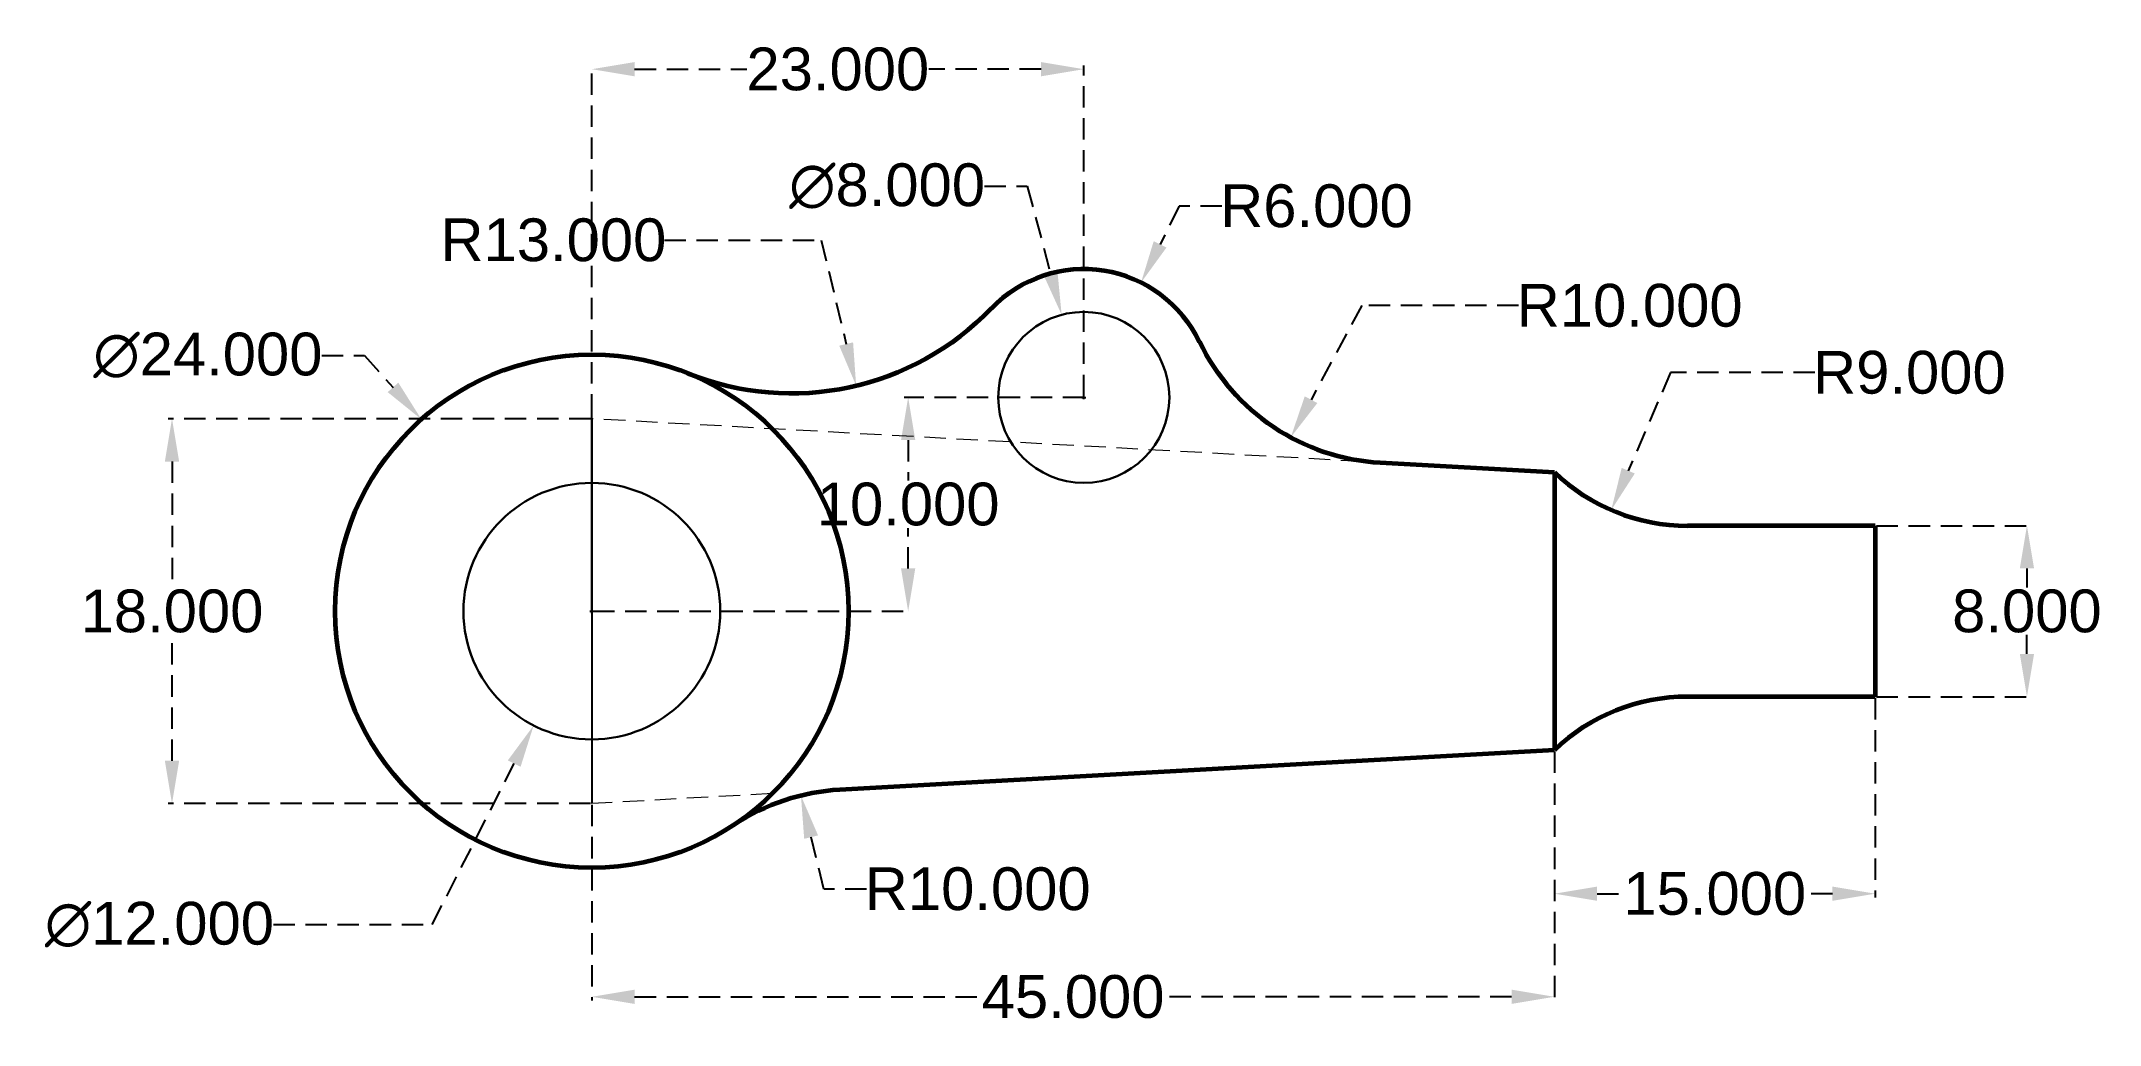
# Model space of a CAD drawing. Header units: metres. Extents: x -3 to 248, y -7 to 39.
# Drawn here: x -2.9 to 93.3, y -6.9 to 39.1 of the extents above.
import ezdxf

# ---------------------------------------------------------------- set-up
doc = ezdxf.new("R2010")
doc.units = ezdxf.units.M
doc.header["$MEASUREMENT"] = 0
doc.linetypes.add('DASHEDX2', pattern=[1.5, 1, -0.5])
for name, color, linetype, lineweight in [('Layer1', 170, 'Continuous', 60), ('Layer2', 100, 'Continuous', 30), ('Layer4', 50, 'DASHEDX2', 20)]:
    doc.layers.add(name, color=color, linetype=linetype, lineweight=lineweight)
doc.layers.add('Layer3', color=8, linetype='DASHEDX2', lineweight=20, plot=False)
doc.styles.get("Standard").update_dxf_attribs({"font": 'arial.ttf'})
doc.dimstyles.get("Standard").update_dxf_attribs({"dimtxt": 2, "dimasz": 2, "dimexe": 0.18, "dimexo": 0.0625, "dimgap": 0.09, "dimtad": 0, "dimtih": 1, "dimtoh": 1, "dimdec": 3, "dimzin": 0, "dimdsep": 46, "dimtxsty": 'Standard', "dimcen": 0.09, "dimadec": 0, "dimazin": 0, "dimtfac": 1, "dimtdec": 3, "dimtofl": 0, "dimtmove": 0, "dimatfit": 3, "dimfxl": 1, "dimtolj": 1, "dimtzin": 0, "dimarcsym": 0})

# ---------------------------------------------------------------- blocks, each defined once
blk = doc.blocks.new('*D1')
at = {"layer": 'Defpoints', "color": 0, "transparency": 16777216}
for p in [(25.564, 17.813), (20.122, 7.119)]:
    blk.add_point(p, dxfattribs=at)
at = {"layer": 'Layer4', "color": 0, "lineweight": -2, "transparency": 16777216}
for p, q in [((22.843, 12.376), (22.843, 12.556)), ((22.753, 12.466), (22.933, 12.466)), ((15.381, -2.196), (19.214, 5.336)), ((7.954, -2.196), (15.381, -2.196))]:
    blk.add_line(p, q, dxfattribs=at)
at = {"layer": 'Layer4', "color": 0, "transparency": 16777216}
blk.add_solid([(18.917, 5.488), (19.511, 5.185), (20.122, 7.119)], dxfattribs=at)
at = {"layer": 'Layer4', "color": 0, "transparency": 16777216, "insert": (2.628, -2.196), "char_height": 2, "attachment_point": 5}
blk.add_mtext('\\A1;∅12.000', dxfattribs=at)
blk = doc.blocks.new('*D2')
at = {"layer": 'Defpoints', "color": 0, "transparency": 16777216}
for p in [(14.875, 21.439), (30.811, 3.493)]:
    blk.add_point(p, dxfattribs=at)
at = {"layer": 'Layer4', "color": 0, "lineweight": -2, "transparency": 16777216}
for p, q in [((10.219, 24.43), (12.219, 24.43)), ((12.219, 24.43), (13.547, 22.934)), ((22.843, 12.376), (22.843, 12.556)), ((22.753, 12.466), (22.933, 12.466))]:
    blk.add_line(p, q, dxfattribs=at)
at = {"layer": 'Layer4', "color": 0, "transparency": 16777216}
blk.add_solid([(13.796, 23.156), (13.298, 22.713), (14.875, 21.439)], dxfattribs=at)
at = {"layer": 'Layer4', "color": 0, "transparency": 16777216, "insert": (4.893, 24.43), "char_height": 2, "attachment_point": 5}
blk.add_mtext('\\A1;∅24.000', dxfattribs=at)
blk = doc.blocks.new('*D3')
at = {"layer": 'Defpoints', "color": 0, "transparency": 16777216}
for p in [(3.215, 21.466), (22.843, 21.466), (22.843, 3.466)]:
    blk.add_point(p, dxfattribs=at)
at = {"layer": 'Layer4', "color": 0, "lineweight": -2, "transparency": 16777216}
for p, q in [((22.78, 21.466), (3.035, 21.466)), ((3.215, 19.466), (3.215, 13.577)), ((3.215, 5.466), (3.215, 11.355)), ((22.78, 3.466), (3.035, 3.466))]:
    blk.add_line(p, q, dxfattribs=at)
at = {"layer": 'Layer4', "color": 0, "transparency": 16777216}
for points in [[(2.882, 19.466), (3.548, 19.466), (3.215, 21.466)], [(2.882, 5.466), (3.548, 5.466), (3.215, 3.466)]]:
    blk.add_solid(points, dxfattribs=at)
at = {"layer": 'Layer4', "color": 0, "transparency": 16777216, "insert": (3.215, 12.466), "char_height": 2, "attachment_point": 5}
blk.add_mtext('\\A1;18.000', dxfattribs=at)
blk = doc.blocks.new('*D4')
at = {"layer": 'Defpoints', "color": 0, "transparency": 16777216}
for p in [(32.171, 35.66), (35.199, 23.018)]:
    blk.add_point(p, dxfattribs=at)
at = {"layer": 'Layer4', "color": 0, "lineweight": -2, "transparency": 16777216}
for p, q in [((26.24, 29.825), (33.569, 29.825)), ((33.569, 29.825), (34.733, 24.963))]:
    blk.add_line(p, q, dxfattribs=at)
at = {"layer": 'Layer4', "color": 0, "transparency": 16777216}
blk.add_solid([(35.057, 25.041), (34.409, 24.885), (35.199, 23.018)], dxfattribs=at)
at = {"layer": 'Layer4', "color": 0, "transparency": 16777216, "insert": (21.045, 29.825), "char_height": 2, "attachment_point": 5}
blk.add_mtext('\\A1;R13.000', dxfattribs=at)
blk = doc.blocks.new('*D5')
at = {"layer": 'Defpoints', "color": 0, "transparency": 16777216}
for p in [(44.808, 26.33), (46.878, 18.602)]:
    blk.add_point(p, dxfattribs=at)
at = {"layer": 'Layer4', "color": 0, "lineweight": -2, "transparency": 16777216}
for p, q in [((41.196, 32.347), (43.196, 32.347)), ((43.196, 32.347), (44.291, 28.262)), ((45.753, 22.466), (45.933, 22.466)), ((45.843, 22.376), (45.843, 22.556))]:
    blk.add_line(p, q, dxfattribs=at)
at = {"layer": 'Layer4', "color": 0, "transparency": 16777216}
blk.add_solid([(44.613, 28.348), (43.969, 28.176), (44.808, 26.33)], dxfattribs=at)
at = {"layer": 'Layer4', "color": 0, "transparency": 16777216, "insert": (36.647, 32.347), "char_height": 2, "attachment_point": 5}
blk.add_mtext('\\A1;∅8.000', dxfattribs=at)
blk = doc.blocks.new('*D6')
at = {"layer": 'Defpoints', "color": 0, "transparency": 16777216}
for p in [(60.261, 29.403), (55.519, 20.599)]:
    blk.add_point(p, dxfattribs=at)
at = {"layer": 'Layer4', "color": 0, "lineweight": -2, "transparency": 16777216}
for p, q in [((58.838, 26.762), (56.467, 22.359)), ((66.167, 26.762), (58.838, 26.762))]:
    blk.add_line(p, q, dxfattribs=at)
at = {"layer": 'Layer4', "color": 0, "transparency": 16777216}
blk.add_solid([(56.174, 22.518), (56.761, 22.201), (55.519, 20.599)], dxfattribs=at)
at = {"layer": 'Layer4', "color": 0, "transparency": 16777216, "insert": (71.362, 26.762), "char_height": 2, "attachment_point": 5}
blk.add_mtext('\\A1;R10.000', dxfattribs=at)
blk = doc.blocks.new('*D7')
at = {"layer": 'Defpoints', "color": 0, "transparency": 16777216}
for p in [(48.519, 27.836), (45.843, 22.466)]:
    blk.add_point(p, dxfattribs=at)
at = {"layer": 'Layer4', "color": 0, "lineweight": -2, "transparency": 16777216}
for p, q in [((50.303, 31.417), (49.411, 29.626)), ((52.303, 31.417), (50.303, 31.417)), ((45.753, 22.466), (45.933, 22.466)), ((45.843, 22.376), (45.843, 22.556))]:
    blk.add_line(p, q, dxfattribs=at)
at = {"layer": 'Layer4', "color": 0, "transparency": 16777216}
blk.add_solid([(49.112, 29.775), (49.709, 29.478), (48.519, 27.836)], dxfattribs=at)
at = {"layer": 'Layer4', "color": 0, "transparency": 16777216, "insert": (56.721, 31.417), "char_height": 2, "attachment_point": 5}
blk.add_mtext('\\A1;R6.000', dxfattribs=at)
blk = doc.blocks.new('*D8')
at = {"layer": 'Defpoints', "color": 0, "transparency": 16777216}
for p in [(74.068, 25.466), (70.505, 17.201)]:
    blk.add_point(p, dxfattribs=at)
at = {"layer": 'Layer4', "color": 0, "lineweight": -2, "transparency": 16777216}
for p, q in [((73.276, 23.629), (71.297, 19.038)), ((80.022, 23.629), (73.276, 23.629))]:
    blk.add_line(p, q, dxfattribs=at)
at = {"layer": 'Layer4', "color": 0, "transparency": 16777216}
blk.add_solid([(70.991, 19.17), (71.603, 18.906), (70.505, 17.201)], dxfattribs=at)
at = {"layer": 'Layer4', "color": 0, "transparency": 16777216, "insert": (84.44, 23.629), "char_height": 2, "attachment_point": 5}
blk.add_mtext('\\A1;R9.000', dxfattribs=at)
blk = doc.blocks.new('*D9')
at = {"layer": 'Defpoints', "color": 0, "transparency": 16777216}
for p in [(82.843, 16.466), (82.843, 8.466), (89.936, 8.466)]:
    blk.add_point(p, dxfattribs=at)
at = {"layer": 'Layer4', "color": 0, "lineweight": -2, "transparency": 16777216}
for p, q in [((82.905, 16.466), (90.116, 16.466)), ((89.936, 14.466), (89.936, 13.577)), ((89.936, 10.466), (89.936, 11.355)), ((82.905, 8.466), (90.116, 8.466))]:
    blk.add_line(p, q, dxfattribs=at)
at = {"layer": 'Layer4', "color": 0, "transparency": 16777216}
for points in [[(89.603, 14.466), (90.27, 14.466), (89.936, 16.466)], [(89.603, 10.466), (90.27, 10.466), (89.936, 8.466)]]:
    blk.add_solid(points, dxfattribs=at)
at = {"layer": 'Layer4', "color": 0, "transparency": 16777216, "insert": (89.936, 12.466), "char_height": 2, "attachment_point": 5}
blk.add_mtext('\\A1;8.000', dxfattribs=at)
blk = doc.blocks.new('*D10')
at = {"layer": 'Defpoints', "color": 0, "transparency": 16777216}
for p in [(82.843, 8.466), (67.843, 5.966), (82.843, -0.749)]:
    blk.add_point(p, dxfattribs=at)
at = {"layer": 'Layer4', "color": 0, "lineweight": -2, "transparency": 16777216}
for p, q in [((82.843, 8.404), (82.843, -0.929)), ((67.843, 5.904), (67.843, -0.929)), ((69.843, -0.749), (71.199, -0.749)), ((80.843, -0.749), (79.487, -0.749))]:
    blk.add_line(p, q, dxfattribs=at)
at = {"layer": 'Layer4', "color": 0, "transparency": 16777216}
for points in [[(69.843, -0.416), (69.843, -1.082), (67.843, -0.749)], [(80.843, -0.416), (80.843, -1.082), (82.843, -0.749)]]:
    blk.add_solid(points, dxfattribs=at)
at = {"layer": 'Layer4', "color": 0, "transparency": 16777216, "insert": (75.343, -0.749), "char_height": 2, "attachment_point": 5}
blk.add_mtext('\\A1;15.000', dxfattribs=at)
blk = doc.blocks.new('*D11')
at = {"layer": 'Defpoints', "color": 0, "transparency": 16777216}
for p in [(22.843, 12.466), (67.843, 5.966), (67.843, -5.572)]:
    blk.add_point(p, dxfattribs=at)
at = {"layer": 'Layer4', "color": 0, "lineweight": -2, "transparency": 16777216}
for p, q in [((22.843, 12.404), (22.843, -5.752)), ((67.843, 5.904), (67.843, -5.752)), ((24.843, -5.572), (41.065, -5.572)), ((65.843, -5.572), (49.621, -5.572))]:
    blk.add_line(p, q, dxfattribs=at)
at = {"layer": 'Layer4', "color": 0, "transparency": 16777216}
for points in [[(24.843, -5.239), (24.843, -5.905), (22.843, -5.572)], [(65.843, -5.239), (65.843, -5.905), (67.843, -5.572)]]:
    blk.add_solid(points, dxfattribs=at)
at = {"layer": 'Layer4', "color": 0, "transparency": 16777216, "insert": (45.343, -5.572), "char_height": 2, "attachment_point": 5}
blk.add_mtext('\\A1;45.000', dxfattribs=at)
blk = doc.blocks.new('*D12')
at = {"layer": 'Defpoints', "color": 0, "transparency": 16777216}
for p in [(32.62, 3.84), (34.993, -5.874)]:
    blk.add_point(p, dxfattribs=at)
at = {"layer": 'Layer4', "color": 0, "lineweight": -2, "transparency": 16777216}
for p, q in [((33.688, -0.531), (33.095, 1.897)), ((35.688, -0.531), (33.688, -0.531))]:
    blk.add_line(p, q, dxfattribs=at)
at = {"layer": 'Layer4', "color": 0, "transparency": 16777216}
blk.add_solid([(33.419, 1.976), (32.771, 1.818), (32.62, 3.84)], dxfattribs=at)
at = {"layer": 'Layer4', "color": 0, "transparency": 16777216, "insert": (40.883, -0.531), "char_height": 2, "attachment_point": 5}
blk.add_mtext('\\A1;R10.000', dxfattribs=at)
blk = doc.blocks.new('*D13')
at = {"layer": 'Defpoints', "color": 0, "transparency": 16777216}
for p in [(45.843, 37.819), (45.843, 22.466), (22.843, 12.556)]:
    blk.add_point(p, dxfattribs=at)
at = {"layer": 'Layer4', "color": 0, "lineweight": -2, "transparency": 16777216}
for p, q in [((22.843, 12.619), (22.843, 37.999)), ((24.843, 37.819), (30.088, 37.819)), ((43.843, 37.819), (38.598, 37.819)), ((45.843, 22.529), (45.843, 37.999))]:
    blk.add_line(p, q, dxfattribs=at)
at = {"layer": 'Layer4', "color": 0, "transparency": 16777216}
for points in [[(24.843, 38.152), (24.843, 37.485), (22.843, 37.819)], [(43.843, 38.152), (43.843, 37.485), (45.843, 37.819)]]:
    blk.add_solid(points, dxfattribs=at)
at = {"layer": 'Layer4', "color": 0, "transparency": 16777216, "insert": (34.343, 37.819), "char_height": 2, "attachment_point": 5}
blk.add_mtext('\\A1;23.000', dxfattribs=at)
blk = doc.blocks.new('*D14')
at = {"layer": 'Defpoints', "color": 0, "transparency": 16777216}
for p in [(37.632, 22.466), (45.933, 22.466), (22.843, 12.466)]:
    blk.add_point(p, dxfattribs=at)
at = {"layer": 'Layer4', "color": 0, "lineweight": -2, "transparency": 16777216}
for p, q in [((45.87, 22.466), (37.452, 22.466)), ((37.632, 20.466), (37.632, 18.577)), ((37.632, 14.466), (37.632, 16.355)), ((22.905, 12.466), (37.812, 12.466))]:
    blk.add_line(p, q, dxfattribs=at)
at = {"layer": 'Layer4', "color": 0, "transparency": 16777216}
for points in [[(37.298, 20.466), (37.965, 20.466), (37.632, 22.466)], [(37.298, 14.466), (37.965, 14.466), (37.632, 12.466)]]:
    blk.add_solid(points, dxfattribs=at)
at = {"layer": 'Layer4', "color": 0, "transparency": 16777216, "insert": (37.632, 17.466), "char_height": 2, "attachment_point": 5}
blk.add_mtext('\\A1;10.000', dxfattribs=at)

msp = doc.modelspace()

# ---------------------------------------------------------------- linework, layer by layer
for p, q in [((22.8429, 12.4661), (22.8429, 22.4661)), ((22.8429, 12.4661), (22.8429, 21.4661)), ((22.8429, 21.4661), (22.8429, 3.4661)), ((82.8429, 12.4661), (82.8429, 16.4661))]:
    msp.add_line(p, q)
msp.add_arc((74.0679, 25.4661), 9, 226.238257, 270)
at = {"layer": 'Layer1'}
for p, q in [((59.7064, 19.4182), (67.8429, 18.9661)), ((67.8429, 18.9661), (67.8429, 5.9661)), ((82.8429, 16.4661), (74.0679, 16.4661)), ((82.8429, 16.4661), (82.8429, 8.4661)), ((82.8429, 8.4661), (74.0679, 8.4661)), ((67.8429, 5.9661), (34.4385, 4.1103))]:
    msp.add_line(p, q, dxfattribs=at)
msp.add_circle((22.8429, 12.4661), 12, dxfattribs=at)
for centre, radius, start, end in [((45.8429, 22.4661), 6, 25.692404, 136.017388), ((32.1715, 35.6605), 13, 248.090504, 316.017388), ((60.2611, 29.4028), 10, 205.692404, 266.82017), ((74.0679, 25.4661), 9, 226.238257, 270), ((74.0679, -0.5339), 9, 90, 133.761743), ((34.9932, -5.8743), 10, 93.17983, 123.523982)]:
    msp.add_arc(centre, radius, start, end, dxfattribs=at)
at = {"layer": 'Layer2'}
for centre, radius in [((45.8429, 22.4661), 4), ((22.8429, 12.4661), 6)]:
    msp.add_circle(centre, radius, dxfattribs=at)
at = {"layer": 'Layer3'}
for p, q in [((67.8429, 18.9661), (22.8429, 21.4661)), ((31.2821, 3.935), (22.8429, 3.4661))]:
    msp.add_line(p, q, dxfattribs=at)

# ---------------------------------------------------------------- dimensions: what is measured, and where the dimension line sits
at = {"layer": 'Layer4'}
for base, p1, p2, picture, middle in [((45.8429, 37.8186), (22.8429, 12.5561), (45.8429, 22.4661), '*D13', (34.3429, 37.8186)), ((67.8429, -5.572), (22.8429, 12.4661), (67.8429, 5.9661), '*D11', (45.3429, -5.572)), ((82.8429, -0.7489), (67.8429, 5.9661), (82.8429, 8.4661), '*D10', (75.3429, -0.7489))]:
    dim = msp.add_linear_dim(base=base, p1=p1, p2=p2, dimstyle='Standard', dxfattribs=at)
    dim.commit()
    dim.dimension.update_dxf_attribs({"geometry": picture, "text_midpoint": middle})
for center, mpoint, picture, middle in [((32.1715, 35.6605), (35.1987, 23.0179), '*D4', (21.0448, 29.8254)), ((60.2611, 29.4028), (55.5189, 20.5987), '*D6', (71.3623, 26.7615)), ((74.0679, 25.4661), (70.5054, 17.2012), '*D8', (84.4404, 23.6295)), ((34.9932, -5.8743), (32.6203, 3.8401), '*D12', (40.8831, -0.5314))]:
    dim = msp.add_radius_dim(center=center, mpoint=mpoint, dimstyle='Standard', dxfattribs=at)
    dim.commit()
    dim.dimension.update_dxf_attribs({"geometry": picture, "text_midpoint": middle, "dimtype": 164})
for p1, p2, picture, middle in [((46.8778, 18.6023), (44.808, 26.3299), '*D5', (36.6473, 32.347)), ((25.5643, 17.8135), (20.1215, 7.1188), '*D1', (2.6278, -2.1963))]:
    dim = msp.add_diameter_dim_2p(p1=p1, p2=p2, dimstyle='Standard', dxfattribs=at)
    dim.commit()
    dim.dimension.update_dxf_attribs({"geometry": picture, "text_midpoint": middle, "dimtype": 163})
dim = msp.add_radius_dim(center=(45.8429, 22.4661), mpoint=(48.5188, 27.8364), dimstyle='Standard', dxfattribs=at)
dim.commit()
dim.dimension.update_dxf_attribs({"geometry": '*D7', "text_midpoint": (56.7209, 31.4165)})
dim = msp.add_diameter_dim_2p(p1=(30.8109, 3.4934), p2=(14.8749, 21.4389), dimstyle='Standard', dxfattribs=at)
dim.commit()
dim.dimension.update_dxf_attribs({"geometry": '*D2', "text_midpoint": (4.8929, 24.4298)})
for base, p1, p2, picture, middle in [((37.6317, 22.4661), (22.8429, 12.4661), (45.9329, 22.4661), '*D14', (37.6317, 17.4661)), ((3.215, 21.4661), (22.8429, 3.4661), (22.8429, 21.4661), '*D3', (3.215, 12.4661)), ((89.9365, 8.4661), (82.8429, 16.4661), (82.8429, 8.4661), '*D9', (89.9365, 12.4661))]:
    dim = msp.add_linear_dim(base=base, p1=p1, p2=p2, angle=90, dimstyle='Standard', dxfattribs=at)
    dim.commit()
    dim.dimension.update_dxf_attribs({"geometry": picture, "text_midpoint": middle})

doc.saveas('drawing.dxf')
